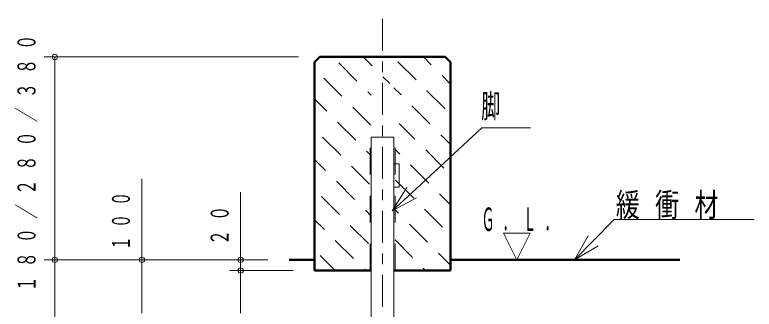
# Model space of a CAD drawing. Units: millimetres on the paper. Extents: x 6 to 426, y -599 to 292.
# Drawn here: x 310.2 to 379.5, y -489.4 to -461.8 of the extents above; entities that cross this region are included whole.
import ezdxf
from ezdxf.enums import TextEntityAlignment as Align

# ---------------------------------------------------------------- set-up
doc = ezdxf.new("R2010")
doc.units = ezdxf.units.MM
doc.linetypes.add('USER1', pattern=[4.5, 2.5, -2])
doc.linetypes.add('USER2', pattern=[6, 3, -1, 1, -1])
doc.layers.add('0_2', color=7, linetype='Continuous', lineweight=13)
doc.styles.add('ＭＳ ゴシック', font='')
doc.styles.get('ＭＳ ゴシック').set_extended_font_data('MS Gothic')

msp = doc.modelspace()

# ---------------------------------------------------------------- linework, layer by layer
at = {"layer": '0_2', "linetype": 'USER2'}
msp.add_line((344.653, -519.179), (344.653, -461.811), dxfattribs=at)
at = {"layer": '0_2'}
for p, q in [((336.778, -465.76), (312.924, -465.76)), ((313.924, -465.76), (313.924, -466.26)), ((343.667, -466.6), (342.827, -465.76)), ((349.21, -466.487), (348.484, -465.76)), ((313.924, -466.26), (313.924, -484.26)), ((342.253, -468.014), (340.555, -466.317)), ((347.796, -467.901), (346.099, -466.204)), ((340.838, -469.428), (339.141, -467.731)), ((345.327, -468.26), (344.685, -467.618)), ((351.028, -468.304), (350.229, -467.505)), ((346.382, -469.315), (345.723, -468.656)), ((343.583, -469.344), (343.271, -469.032)), ((350.512, -470.616), (348.814, -468.919)), ((339.424, -470.842), (338.278, -469.696)), ((343.554, -472.144), (341.857, -470.447)), ((349.097, -472.03), (347.4, -470.333)), ((342.139, -473.558), (340.442, -471.861)), ((347.683, -473.445), (346.223, -471.984)), ((347.392, -478.477), (353.95, -472.397)), ((353.95, -472.397), (358.528, -472.397)), ((340.725, -474.972), (339.028, -473.275)), ((343.583, -473.26), (345.723, -473.26)), ((343.583, -503.26), (343.583, -473.26)), ((345.723, -503.26), (345.723, -473.26)), ((351.028, -473.961), (350.116, -473.049)), ((343.583, -475.001), (343.158, -474.576)), ((346.269, -474.859), (345.823, -474.412)), ((350.398, -476.16), (348.701, -474.463)), ((339.311, -476.386), (338.278, -475.353)), ((343.44, -477.687), (341.743, -475.99)), ((345.723, -475.76), (346.223, -475.76)), ((346.223, -477.96), (346.223, -475.76)), ((348.984, -477.574), (347.287, -475.877)), ((322.087, -484.76), (322.087, -477.184)), ((342.026, -479.102), (340.329, -477.404)), ((347.57, -478.988), (345.873, -477.291)), ((345.559, -480.176), (346.937, -477.985)), ((345.723, -477.96), (346.223, -477.96)), ((331.341, -484.26), (331.341, -478.436)), ((340.612, -480.516), (338.915, -478.819)), ((345.559, -480.176), (347.392, -478.477)), ((347.847, -478.968), (345.559, -480.176)), ((351.028, -479.617), (350.002, -478.592)), ((343.583, -480.658), (343.045, -480.12)), ((346.156, -480.403), (345.823, -480.069)), ((350.285, -481.704), (348.588, -480.007)), ((339.198, -481.93), (338.278, -481.01)), ((364.402, -482.976), (366.373, -480.969)), ((366.373, -480.969), (379.499, -480.969)), ((343.327, -483.231), (341.63, -481.534)), ((348.871, -483.118), (347.174, -481.421)), ((355.992, -482.26), (357.242, -484.76)), ((358.492, -482.26), (355.992, -482.26)), ((357.242, -484.76), (358.492, -482.26)), ((362.65, -484.76), (363.924, -482.507)), ((341.913, -484.645), (340.216, -482.948)), ((347.457, -484.532), (345.823, -482.898)), ((362.65, -484.76), (364.402, -482.976)), ((364.88, -483.445), (362.65, -484.76)), ((313.924, -484.76), (313.924, -484.26)), ((331.341, -484.76), (331.341, -484.26)), ((340.199, -485.76), (338.802, -484.362)), ((351.028, -485.274), (349.889, -484.136)), ((333.903, -484.76), (312.924, -484.76)), ((333.903, -484.76), (312.924, -484.76)), ((313.924, -484.76), (313.924, -485.26)), ((313.924, -485.26), (313.924, -516.76)), ((333.903, -484.76), (321.087, -484.76)), ((322.087, -484.76), (322.087, -485.26)), ((322.087, -485.26), (322.087, -489.26)), ((333.903, -484.76), (330.341, -484.76)), ((331.341, -485.76), (331.341, -484.76)), ((336.278, -485.76), (330.341, -485.76)), ((336.278, -485.76), (330.341, -485.76)), ((331.341, -485.76), (331.341, -486.26)), ((331.341, -485.76), (331.341, -486.26)), ((345.856, -485.76), (345.823, -485.726)), ((348.685, -485.76), (348.475, -485.55)), ((331.341, -486.26), (331.341, -489.26)), ((331.341, -486.26), (331.341, -486.76)), ((322.087, -489.76), (322.087, -489.26)), ((331.341, -489.76), (331.341, -489.26))]:
    msp.add_line(p, q, dxfattribs=at)
at = {"layer": '0_2', "color": 140, "lineweight": 50}
for p, q in [((338.778, -465.76), (338.278, -466.26)), ((338.778, -465.76), (350.528, -465.76)), ((350.528, -465.76), (351.028, -466.26)), ((338.278, -485.76), (338.278, -466.26)), ((351.028, -485.76), (351.028, -466.26)), ((338.278, -485.76), (343.583, -485.76)), ((343.028, -485.76), (342.931, -485.663)), ((345.723, -485.76), (351.028, -485.76))]:
    msp.add_line(p, q, dxfattribs=at)
at = {"layer": '0_2', "linetype": 'USER1'}
for p, q in [((343.483, -485.76), (343.483, -473.26)), ((345.823, -485.76), (345.823, -473.26))]:
    msp.add_line(p, q, dxfattribs=at)
at = {"layer": '0_2', "lineweight": 50}
for p, q in [((335.903, -484.76), (338.278, -484.76)), ((351.028, -484.76), (372.512, -484.76))]:
    msp.add_line(p, q, dxfattribs=at)
at = {"layer": '0_2'}
for centre in [(313.924, -465.76), (313.924, -484.76), (313.924, -484.76), (322.087, -484.76), (331.341, -484.76), (331.341, -485.76), (331.341, -485.76)]:
    msp.add_circle(centre, 0.25, dxfattribs=at)

# ---------------------------------------------------------------- texts
at = {"layer": '0_2', "style": 'ＭＳ ゴシック', "width": 0.6}
msp.add_text('脚', height=2.199, dxfattribs=at).set_placement((353.905, -472.12), align=Align.BOTTOM_LEFT)
at = {"layer": '0_2', "char_height": 1.686, "attachment_point": 5, "rotation": 90, "style": 'ＭＳ ゴシック'}
for s, insert in [('\\T1.64;\\W0.6;１８０／２８０／３８０', (311.372, -475.26)), ('\\T1.64;\\W0.55;１００', (320.137, -480.722)), ('\\T1.64;\\W0.6;２０', (329.391, -481.098))]:
    msp.add_mtext(s, dxfattribs=dict(at, insert=insert))
at = {"layer": '0_2', "char_height": 2.199, "attachment_point": 7, "style": 'ＭＳ ゴシック'}
for s, insert in [('\\T1.64;\\W0.75;緩衝材', (366.52, -480.956)), ('\\T1.64;\\W0.4;Ｇ．Ｌ．', (353.941, -482.098))]:
    msp.add_mtext(s, dxfattribs=dict(at, insert=insert))

doc.saveas('drawing.dxf')
